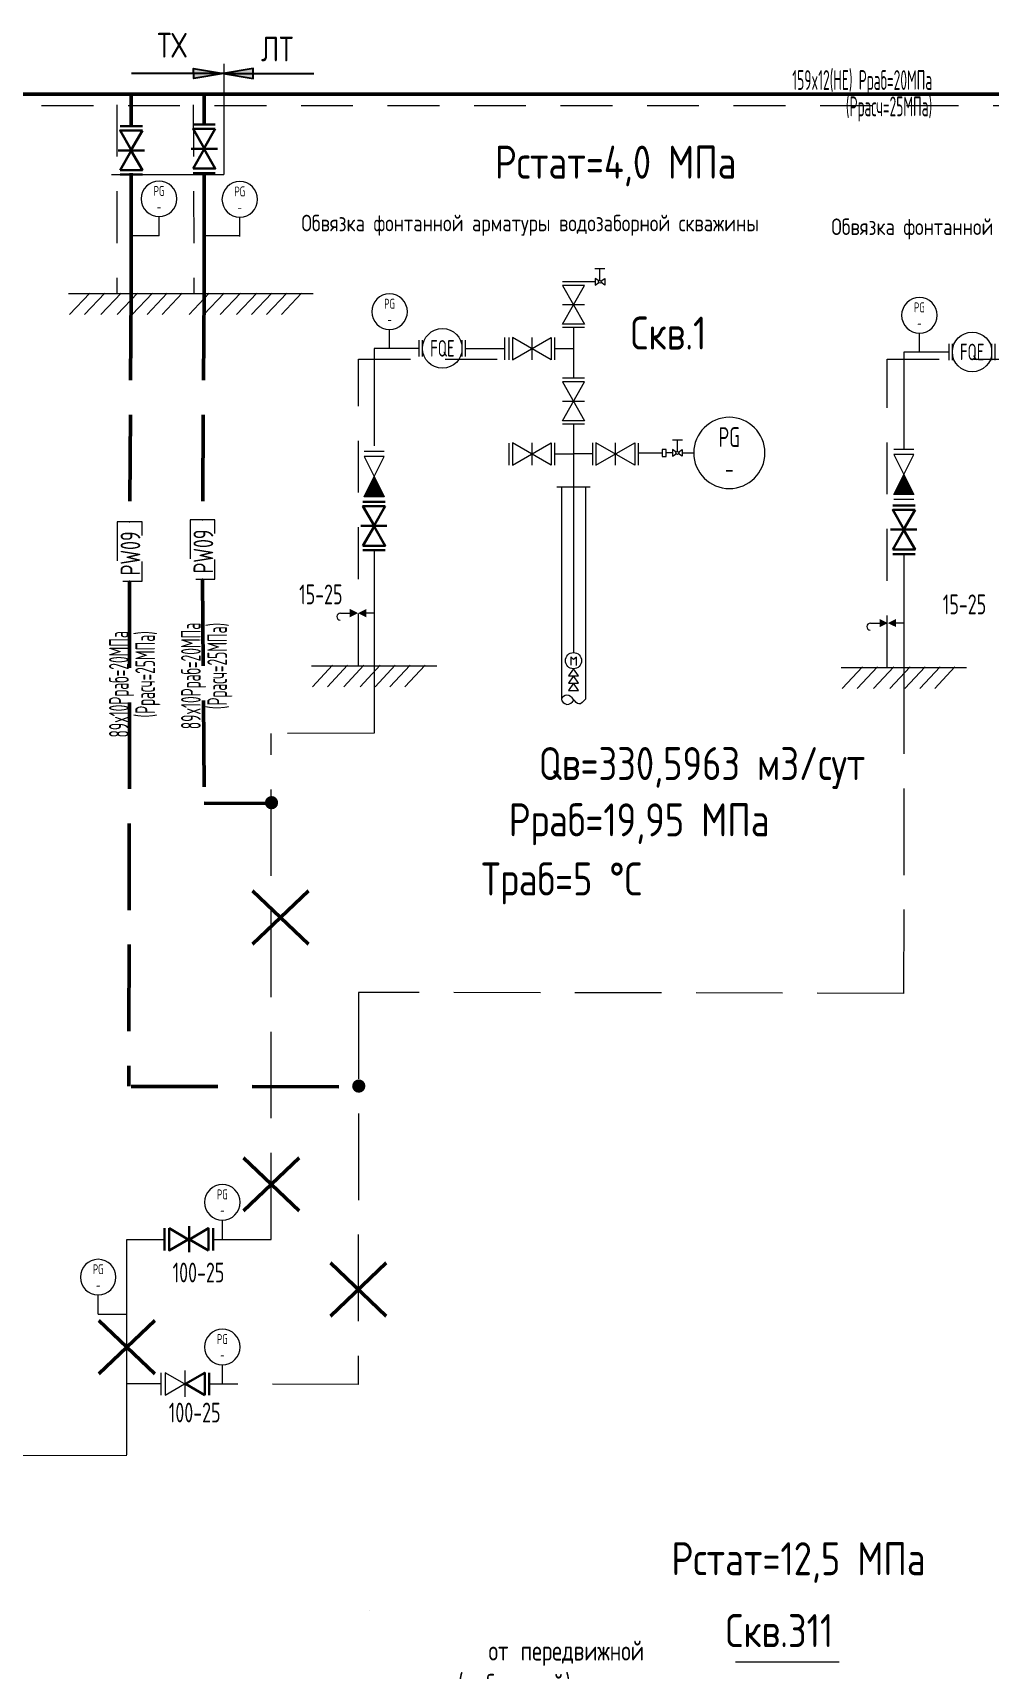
# Model space of a CAD drawing. Header units: millimetres. Extents: x -120 to 14947, y -15715 to 12770.
# Drawn here: x 1453.4 to 1598.4, y -844.9 to -596.9 of the extents above; entities that cross this region are included whole.
import ezdxf
from ezdxf.enums import TextEntityAlignment as Align

# ---------------------------------------------------------------- set-up
doc = ezdxf.new("R2010")
doc.units = ezdxf.units.MM
doc.linetypes.add('DGN Style 2', pattern=[13.114504, 7.868702, -5.245802])
doc.linetypes.add('DGN Style 3', pattern=[18.360306, 13.114504, -5.245802])
for name, color, linetype, lineweight in [('Tehnolog', 7, 'Continuous', 0), ('Text', 7, 'Continuous', 18), ('TO-info', 7, 'Continuous', 13), ('to_equip', 2, 'Continuous', 35), ('TO_water', 92, 'Continuous', 30), ('TO_КИПиА', 1, 'Continuous', 25), ('Слой 1', 1, 'Continuous', 0), ('Слой 10', 7, 'Continuous', 0), ('Слой 30', 7, 'Continuous', 0), ('Существующее', 8, 'Continuous', 30), ('ТХ_С_ДРЕНАЖ_035', 24, 'Continuous', 30)]:
    doc.layers.add(name, color=color, linetype=linetype, lineweight=lineweight)
doc.layers.add('To_dim', color=7, linetype='Continuous')
doc.layers.add('to_text', color=1, linetype='Continuous')
doc.styles.add('GOST 2.304', font='CS_Gost2304.shx')
doc.styles.add('Style-txt', font='txt.shx')
doc.linetypes.add('GOST2.303 8', pattern='A,40,[2,GOST 2.303-68.shx,S=1,R=0,X=0,Y=0],-8', length=48)

# ---------------------------------------------------------------- blocks, each defined once
blk = doc.blocks.new('*U132')
at = {"color": 0, "lineweight": -2}
blk.add_circle((0, 0), 4.5, dxfattribs=at)
at = {"style": 'GOST 2.304', "width": 0.8}
for tag, p in [('ВЕРХНЯЯ_ФУНКЦИЯ', (-5, 8)), ('ВЕРХНИЙ_ИНДЕКС', (5.5, 4.5)), ('СРЕДНЯЯ_ФУНКЦИЯ', (5.5, 0)), ('НИЖНИЙ_ИНДЕКС', (5.5, -4.5))]:
    blk.add_attdef(tag, text='', height=2.5, dxfattribs=at).set_placement(p, align=Align.MIDDLE_LEFT)
for tag, p in [('НАИМЕНОВАНИЕ', (0, 2)), ('ПОЗИЦИЯ', (0, -2))]:
    blk.add_attdef(tag, text='', height=2.5, dxfattribs=at).set_placement(p, align=Align.MIDDLE_CENTER)
blk = doc.blocks.new('*U133')
at = {"color": 0, "linetype": 'ByBlock', "lineweight": -2}
blk.add_wipeout([(3, 3), (-3, 3), (-3, -3), (3, -3)], dxfattribs=at)
blk.add_circle((0, 0), 3, dxfattribs=at)
at = {"color": 0, "linetype": 'ByBlock', "lineweight": -2, "style": 'GOST 2.304', "width": 0.8}
blk.add_text('FQE', height=2.5, dxfattribs=at).set_placement((0, 0), align=Align.MIDDLE_CENTER)
at = {"color": 0, "linetype": 'ByBlock', "lineweight": -2}
for points in [[(-3.5, 1.25), (-3, 1.25), (-3, -1.25), (-3.5, -1.25)], [(3.5, 1.25), (3, 1.25), (3, -1.25), (3.5, -1.25)]]:
    blk.add_wipeout(points, dxfattribs=at)
for points in [[(-3.5, -1.25), (-3.5, 1.25)], [(-3, -1.25), (-3, 1.25)], [(3, -1.25), (3, 1.25)], [(3.5, -1.25), (3.5, 1.25)]]:
    blk.add_lwpolyline(points, dxfattribs=at)
blk = doc.blocks.new('E1_13')
at = {"layer": 'Tehnolog', "linetype": 'Continuous', "lineweight": 30}
blk.add_3dface([(-4.7, -2.5), (-4.7, 2.5), (-0.37, 0)], dxfattribs=at)
blk = doc.blocks.new('E1_14')
at = {"layer": 'Tehnolog', "linetype": 'Continuous', "lineweight": 30}
blk.add_3dface([(-4.7, -2.5), (-4.7, 2.5), (-0.37, 0)], dxfattribs=at)
blk = doc.blocks.new('Z1_4')
at = {"layer": 'Tehnolog', "linetype": 'Continuous', "lineweight": 30}
blk.add_blockref('E1_14', (0.1, 0), dxfattribs=at)
at = {"layer": 'Tehnolog', "linetype": 'Continuous', "lineweight": 30, "rotation": 180}
blk.add_blockref('E1_13', (-0.4, 0), dxfattribs=at)
blk = doc.blocks.new('AT1_2')
at = {"layer": 'Tehnolog', "linetype": 'Continuous', "lineweight": 30, "extrusion": (0, 0, -1), "flags": 128}
blk.add_lwpolyline([(0, 2.9), (0, -3)], dxfattribs=at)
at = {"layer": 'Tehnolog', "linetype": 'Continuous', "lineweight": 30}
blk.add_blockref('Z1_4', (0.1, 0), dxfattribs=at)
blk = doc.blocks.new('Y1_2')
at = {"layer": 'Tehnolog', "linetype": 'Continuous', "lineweight": 30}
blk.add_blockref('AT1_2', (15, 6.5), dxfattribs=at)
blk = doc.blocks.new('*U118')
at = {"layer": 'Tehnolog', "linetype": 'Continuous', "lineweight": 30}
for p, q in [((-2.45, 5.45), (2.55, 5.45)), ((-2.45, -5.45), (2.55, -5.45))]:
    blk.add_line(p, q, dxfattribs=at)
at = {"layer": 'Tehnolog', "linetype": 'Continuous', "lineweight": 30, "rotation": 269.9999999999999}
blk.add_blockref('Y1_2', (-6.45, 14.95), dxfattribs=at)
blk = doc.blocks.new('OBOZN')
at = {"layer": 'Tehnolog', "color": 7, "linetype": 'DGN Style 2', "lineweight": 0}
for p in [(-6, 0), (6, 0)]:
    blk.add_point(p, dxfattribs=at)
blk.add_3dface([(-6, -2.5), (6, -2.5), (6, 2.5), (-6, 2.5)], dxfattribs=at)

msp = doc.modelspace()

# ---------------------------------------------------------------- hatches: boundary and pattern name
at = {"layer": 'Tehnolog', "linetype": 'Continuous', "lineweight": 9}
h = msp.add_hatch(color=7, dxfattribs=at)
edge = h.paths.add_edge_path()
edge.add_arc((1489.6, -713.57), 1.01, 0, 360)
h = msp.add_hatch(color=7, dxfattribs=at)
edge = h.paths.add_edge_path()
edge.add_arc((1502.83, -756.52), 1.01, 0, 360)
at = {"layer": 'TO-info', "lineweight": 25}
for points in [[(1477.79, -602.28), (1477.79, -603.04), (1482.3, -603.04)], [(1486.81, -602.28), (1482.3, -603.04), (1486.81, -603.04)], [(1482.3, -603.04), (1477.79, -603.04), (1477.8, -603.79)], [(1486.81, -603.04), (1482.3, -603.04), (1486.81, -603.79)]]:
    msp.add_hatch(color=256, dxfattribs=at).paths.add_polyline_path(points)

# ---------------------------------------------------------------- linework, layer by layer
at = {"layer": 'Tehnolog', "color": 253, "linetype": 'Continuous', "lineweight": 13, "extrusion": (0, 0, -1)}
for p, q in [((1506.66, -660.36, -4.19), (1503.63, -660.36, -4.19)), ((1587, -660.03, -10.85), (1583.96, -660.03, -10.85)), ((1506.66, -667.95, -4.19), (1503.63, -667.95, -4.19)), ((1587, -667.62, -10.85), (1583.96, -667.62, -10.85))]:
    msp.add_line(p, q, dxfattribs=at)
at = {"layer": 'Tehnolog', "color": 253, "linetype": 'Continuous', "lineweight": 13}
for p, q in [((1506.66, -661.12, -4.19), (1503.63, -661.12, -4.19)), ((1503.63, -661.12, -4.19), (1505.15, -664.15, -4.19)), ((1505.15, -664.15, -4.19), (1506.66, -661.12, -4.19)), ((1506.66, -661.12, -4.19), (1506.66, -661.12, -4.19)), ((1587, -660.79, -10.85), (1583.96, -660.79, -10.85)), ((1583.96, -660.79, -10.85), (1585.48, -663.83, -10.85)), ((1585.48, -663.83, -10.85), (1587, -660.79, -10.85)), ((1587, -660.79, -10.85), (1587, -660.79, -10.85)), ((1503.63, -667.19, -4.19), (1505.15, -664.15, -4.19)), ((1505.15, -664.15, -4.19), (1506.66, -667.19, -4.19)), ((1583.96, -666.86, -10.85), (1585.48, -663.83, -10.85)), ((1585.48, -663.83, -10.85), (1587, -666.86, -10.85)), ((1506.66, -667.19, -4.19), (1503.63, -667.19, -4.19)), ((1587, -666.86, -10.85), (1583.96, -666.86, -10.85))]:
    msp.add_line(p, q, dxfattribs=at)
at = {"layer": 'Tehnolog', "color": 253, "linetype": 'Continuous', "lineweight": 30, "extrusion": (0, 0, -1)}
for p, q in [((1503.46, -667.95, -4.19), (1506.83, -667.95, -4.19)), ((1583.79, -668.52, -9.29), (1587.17, -668.52, -9.29)), ((1503.46, -675.31, -4.19), (1506.83, -675.31, -4.19)), ((1583.79, -675.88, -9.29), (1587.17, -675.88, -9.29)), ((1473.38, -778.07, 1.55), (1473.38, -781.44, 1.55)), ((1480.74, -778.07, 1.55), (1480.74, -781.44, 1.55)), ((1480.15, -799.97, 2.03), (1480.15, -803.35, 2.03))]:
    msp.add_line(p, q, dxfattribs=at)
at = {"layer": 'Tehnolog', "color": 253, "linetype": 'Continuous', "lineweight": 30}
for p, q in [((1507.1, -671.59, -4.19), (1503.12, -671.59, -4.19)), ((1587.44, -672.17, -9.29), (1583.45, -672.17, -9.29)), ((1477.09, -781.71, 1.55), (1477.09, -777.73, 1.55))]:
    msp.add_line(p, q, dxfattribs=at)
at = {"layer": 'Tehnolog', "color": 253, "linetype": 'Continuous', "lineweight": 9}
for p, q in [((1505.15, -684.83, -3.06), (1503.96, -684.83, -3.06)), ((1585.48, -686.34, -7.31), (1584.29, -686.34, -7.31))]:
    msp.add_line(p, q, dxfattribs=at)
at = {"layer": 'Tehnolog', "lineweight": 9}
msp.add_line((1575.64, -843.81, 3.32), (1559.96, -843.81, 3.32), dxfattribs=at)
at = {"layer": 'Tehnolog', "color": 253, "linetype": 'Continuous', "lineweight": 30}
for points in [[(1503.63, -667.19, -4.19), (1506.66, -667.19, -4.19), (1505.15, -664.15, -4.19)], [(1583.96, -666.86, -10.85), (1587, -666.86, -10.85), (1585.48, -663.83, -10.85)]]:
    msp.add_solid(points, dxfattribs=at)
at = {"layer": 'Tehnolog', "color": 253, "linetype": 'Continuous', "lineweight": 0, "extrusion": (0, 0, -1)}
for points in [[(-1503.96, -685.46, 3.06), (-1501.47, -684.21, 3.06), (-1503.96, -684.21, 3.06), (-1501.47, -685.46, 3.06)], [(-1503.96, -685.46, 3.06), (-1501.47, -684.21, 3.06), (-1503.96, -684.21, 3.06), (-1501.47, -685.46, 3.06)], [(-1584.29, -686.96, 7.31), (-1581.8, -685.72, 7.31), (-1584.29, -685.72, 7.31), (-1581.8, -686.96, 7.31)], [(-1584.29, -686.96, 7.31), (-1581.8, -685.72, 7.31), (-1584.29, -685.72, 7.31), (-1581.8, -686.96, 7.31)]]:
    msp.add_solid(points, dxfattribs=at)
at = {"layer": 'Tehnolog', "color": 253, "linetype": 'Continuous', "lineweight": 13}
for points in [[(1506.66, -661.12, -4.19), (1503.63, -661.12, -4.19), (1505.15, -664.15, -4.19)], [(1587, -660.79, -10.85), (1583.96, -660.79, -10.85), (1585.48, -663.83, -10.85)]]:
    msp.add_3dface(points, dxfattribs=at)
at = {"layer": 'Tehnolog', "color": 253, "linetype": 'Continuous', "lineweight": 30}
for points in [[(1506.83, -668.62, -4.19), (1503.46, -668.62, -4.19), (1505.15, -671.55, -4.19)], [(1587.17, -669.2, -9.29), (1583.79, -669.2, -9.29), (1585.48, -672.12, -9.29)], [(1503.46, -674.63, -4.19), (1506.83, -674.63, -4.19), (1505.15, -671.71, -4.19)], [(1583.79, -675.2, -9.29), (1587.17, -675.2, -9.29), (1585.48, -672.28, -9.29)], [(1474.06, -778.07, 1.55), (1474.06, -781.44, 1.55), (1476.98, -779.75, 1.55)], [(1480.06, -781.44, 1.55), (1480.06, -778.07, 1.55), (1477.14, -779.75, 1.55)], [(1479.48, -803.35, 2.03), (1479.48, -799.97, 2.03), (1476.56, -801.66, 2.03)]]:
    msp.add_3dface(points, dxfattribs=at)
at = {"layer": 'TO-info', "lineweight": 25, "elevation": -6.5}
for points in [[(1482.3, -603.04), (1477.8, -603.79), (1477.79, -602.28), (1482.3, -603.04), (1468.36, -603.04)], [(1482.3, -603.04), (1486.81, -603.79), (1486.81, -602.28), (1482.3, -603.04), (1496, -603.04)]]:
    msp.add_lwpolyline(points, dxfattribs=at)
at = {"layer": 'To_dim', "color": 0, "lineweight": 13}
for p, q in [((1458.82, -636.41, -0.91), (1477.83, -636.41, -0.91)), ((1462.05, -636.34, -0.91), (1458.99, -639.59, -2.31)), ((1464.32, -636.34, -0.91), (1461.26, -639.59, -2.31)), ((1466.79, -636.34, -0.91), (1463.73, -639.59, -2.31)), ((1469.26, -636.34, -0.91), (1466.2, -639.59, -2.31)), ((1471.53, -636.34, -0.91), (1468.47, -639.59, -2.31)), ((1473.8, -636.34, -0.91), (1470.74, -639.59, -2.31)), ((1476.07, -636.34, -0.91), (1473.01, -639.59, -2.31)), ((1476.92, -636.41, 1.52), (1495.93, -636.41, 1.52)), ((1480.15, -636.34, 1.52), (1477.09, -639.59, 0.12)), ((1482.42, -636.34, 1.52), (1479.36, -639.59, 0.12)), ((1484.89, -636.34, 1.52), (1481.83, -639.59, 0.12)), ((1487.36, -636.34, 1.52), (1484.3, -639.59, 0.12)), ((1489.63, -636.34, 1.52), (1486.57, -639.59, 0.12)), ((1491.9, -636.34, 1.52), (1488.84, -639.59, 0.12)), ((1494.17, -636.34, 1.52), (1491.11, -639.59, 0.12)), ((1495.64, -692.81, -2.11), (1514.65, -692.81, -2.11)), ((1498.87, -692.75, -2.11), (1495.81, -695.99, -3.51)), ((1501.14, -692.75, -2.11), (1498.08, -695.99, -3.51)), ((1503.61, -692.75, -2.11), (1500.55, -695.99, -3.51)), ((1506.08, -692.75, -2.11), (1503.02, -695.99, -3.51)), ((1508.35, -692.75, -2.11), (1505.29, -695.99, -3.51)), ((1510.62, -692.75, -2.11), (1507.56, -695.99, -3.51)), ((1512.89, -692.75, -2.11), (1509.83, -695.99, -3.51)), ((1575.97, -693.06, -6.04), (1594.99, -693.06, -6.04)), ((1579.2, -693, -6.04), (1576.14, -696.24, -7.44)), ((1581.47, -693, -6.04), (1578.41, -696.24, -7.44)), ((1583.94, -693, -6.04), (1580.88, -696.24, -7.44)), ((1586.41, -693, -6.04), (1583.35, -696.24, -7.44)), ((1588.68, -693, -6.04), (1585.62, -696.24, -7.44)), ((1590.95, -693, -6.04), (1587.89, -696.24, -7.44)), ((1593.22, -693, -6.04), (1590.16, -696.24, -7.44)), ((1504.39, -835.99, -5.18), (1504.39, -835.99, -5.18))]:
    msp.add_line(p, q, dxfattribs=at)
at = {"layer": 'To_dim', "color": 30, "lineweight": 50}
for p, q in [((1486.72, -726.93, 0.03), (1495.2, -734.99, 0.03)), ((1495.2, -726.93, 0.03), (1486.72, -734.99, 0.03)), ((1485.33, -767.38, 1.24), (1493.8, -775.44, 1.24)), ((1493.8, -767.38, 1.24), (1485.33, -775.44, 1.24)), ((1498.52, -783.31, -0.1), (1506.99, -791.37, -0.1)), ((1506.99, -783.31, -0.1), (1498.52, -791.37, -0.1)), ((1463.41, -792.06, 2.15), (1471.89, -800.13, 2.15)), ((1471.89, -792.06, 2.15), (1463.41, -800.13, 2.15))]:
    msp.add_line(p, q, dxfattribs=at)
at = {"layer": 'to_equip', "color": 253, "lineweight": 9}
for p, q in [((1538.66, -634.61, -4.27), (1533.7, -634.61, -4.27)), ((1533.7, -641.06, -4.27), (1537.07, -635.16, -4.27)), ((1537.07, -635.16, -4.27), (1533.7, -635.16, -4.27)), ((1533.7, -635.16, -4.27), (1537.07, -641.06, -4.27)), ((1537.07, -638.11, -4.27), (1533.7, -638.11, -4.27)), ((1537.07, -641.06, -4.27), (1533.7, -641.06, -4.27)), ((1537.07, -641.56, -4.27), (1533.7, -641.56, -4.27)), ((1524.94, -643.07, -4.27), (1524.94, -646.44, -4.27)), ((1525.56, -643.07, -4.27), (1525.56, -646.44, -4.27)), ((1532, -646.44, -4.27), (1526.11, -643.07, -4.27)), ((1526.11, -643.07, -4.27), (1526.11, -646.44, -4.27)), ((1526.11, -646.44, -4.27), (1532, -643.07, -4.27)), ((1529.06, -643.07, -4.27), (1529.06, -646.44, -4.27)), ((1532, -643.07, -4.27), (1532, -646.44, -4.27)), ((1532.51, -643.07, -4.27), (1532.51, -646.44, -4.27)), ((1537.07, -649.25, -4.27), (1533.7, -649.25, -4.27)), ((1533.7, -655.69, -4.27), (1537.07, -649.8, -4.27)), ((1537.07, -649.8, -4.27), (1533.7, -649.8, -4.27)), ((1533.7, -649.8, -4.27), (1537.07, -655.69, -4.27)), ((1537.07, -652.75, -4.27), (1533.7, -652.75, -4.27)), ((1537.07, -655.69, -4.27), (1533.7, -655.69, -4.27)), ((1537.07, -656.19, -4.27), (1533.7, -656.19, -4.27)), ((1525.56, -659.07, -4.27), (1525.56, -662.39, -4.27)), ((1532, -662.39, -4.27), (1526.11, -659.03, -4.27)), ((1526.11, -659.03, -4.27), (1526.11, -662.39, -4.27)), ((1526.11, -662.39, -4.27), (1532, -659.03, -4.27)), ((1529.06, -659.03, -4.27), (1529.06, -662.39, -4.27)), ((1532, -659.03, -4.27), (1532, -662.39, -4.27)), ((1532.51, -659.03, -4.27), (1532.51, -662.39, -4.27)), ((1538.26, -659.03, -4.27), (1538.26, -662.39, -4.27)), ((1538.76, -659.03, -4.27), (1538.76, -662.39, -4.27)), ((1538.76, -662.39, -4.27), (1544.66, -659.03, -4.27)), ((1544.66, -662.39, -4.27), (1538.76, -659.03, -4.27)), ((1541.71, -659.03, -4.27), (1541.71, -662.39, -4.27)), ((1544.66, -659.03, -4.27), (1544.66, -662.39, -4.27)), ((1545.21, -659.07, -4.27), (1545.21, -662.39, -4.27)), ((1545.21, -660.56, -4.27), (1548.85, -660.56, -4.27)), ((1550.41, -660.56, -4.27), (1549.41, -660.56, -4.27)), ((1535.39, -691.88, -4.27), (1534.99, -691.48, -4.27)), ((1534.99, -691.48, -4.27), (1534.99, -692.75, -4.27)), ((1535.85, -691.5, -4.27), (1535.39, -691.88, -4.27)), ((1535.85, -692.77, -4.27), (1535.85, -691.5, -4.27)), ((1535.38, -693.27, -4.27), (1534.63, -694.36, -4.27)), ((1534.63, -694.36, -4.27), (1536.13, -694.36, -4.27)), ((1535.38, -694.36, -4.27), (1534.63, -695.45, -4.27)), ((1536.13, -694.36, -4.27), (1535.38, -693.27, -4.27)), ((1536.13, -695.45, -4.27), (1535.38, -694.36, -4.27)), ((1534.63, -695.45, -4.27), (1536.13, -695.45, -4.27)), ((1535.38, -695.45, -4.27), (1534.63, -696.55, -4.27)), ((1534.63, -696.55, -4.27), (1536.13, -696.55, -4.27)), ((1536.13, -696.55, -4.27), (1535.38, -695.45, -4.27))]:
    msp.add_line(p, q, dxfattribs=at)
at = {"layer": 'to_equip', "color": 253, "lineweight": 9, "ltscale": 100}
for p, q in [((1535.38, -641.56, -4.27), (1535.38, -649.25, -4.27)), ((1532.51, -644.75, -4.27), (1535.38, -644.75, -4.27)), ((1535.38, -656.19, -4.27), (1535.38, -690.82, -4.27)), ((1532.51, -660.71, -4.27), (1535.38, -660.71, -4.27)), ((1538.26, -660.71, -4.27), (1535.38, -660.71, -4.27)), ((1537.92, -665.73, -4.27), (1532.85, -665.73, -4.27)), ((1533.58, -665.73, -4.27), (1533.57, -697.87, -4.27)), ((1537.19, -665.73, -4.27), (1537.19, -697.87, -4.27))]:
    msp.add_line(p, q, dxfattribs=at)
at = {"layer": 'to_equip', "color": 253, "lineweight": 9, "elevation": -4.27}
for points in [[(1538.62, -632.6), (1540.14, -632.6)], [(1539.2, -634.48), (1538.66, -634.1), (1538.66, -635.12), (1539.2, -634.74)], [(1539.38, -634.38), (1539.38, -632.6)], [(1540.11, -634.1), (1540.11, -635.12), (1539.57, -634.74)], [(1539.57, -634.48), (1540.11, -634.1)], [(1550.37, -658.55), (1551.89, -658.55)], [(1551.13, -660.34), (1551.13, -658.55)], [(1550.94, -660.44), (1550.41, -660.06), (1550.41, -661.07), (1550.94, -660.69)], [(1551.85, -660.06), (1551.85, -661.07), (1551.31, -660.69)], [(1551.31, -660.44), (1551.85, -660.06)]]:
    msp.add_lwpolyline(points, dxfattribs=at)
msp.add_lwpolyline([(1549.41, -660.02), (1548.85, -660.02), (1548.85, -661.11), (1549.41, -661.11)], close=True, dxfattribs=at)
at = {"layer": 'to_equip', "color": 253, "lineweight": 9}
for centre, radius in [((1539.38, -634.61, -4.27), 0.225), ((1551.13, -660.56, -4.27), 0.225), ((1535.38, -692.04, -4.27), 1.23)]:
    msp.add_circle(centre, radius, dxfattribs=at)
at = {"layer": 'to_equip', "color": 253, "lineweight": 9, "ltscale": 100}
msp.add_open_spline([(1537.19, -697.87, -4.27), (1536.85, -698.26, -4.27), (1536.22, -698.98, -4.27), (1535.37, -697.83, -4.27), (1534.55, -696.99, -4.27), (1533.14, -697.85, -4.27), (1534.5, -699.06, -4.27), (1535.14, -698.37, -4.27), (1535.48, -698, -4.27)], degree=3, knots=[0, 0, 0, 0, 1.244638, 2.295827, 3.490839, 4.493362, 5.607352, 6.922021, 6.922021, 6.922021, 6.922021], dxfattribs=at)
at = {"layer": 'TO_water', "lineweight": 50, "ltscale": 100}
for p, q in [((1415.39, -606.19, 1.52), (1662.85, -606.19, -1.17)), ((1468.33, -611.01, -1.09), (1468.33, -606.19, -1.17)), ((1479.39, -610.78, -0.98), (1479.39, -606.19, -1.17)), ((1468.33, -636.43, -0.91), (1468.33, -618.16, -3.41)), ((1479.39, -636.41, 1.52), (1479.39, -618.14, -0.98))]:
    msp.add_line(p, q, dxfattribs=at)
at = {"layer": 'TO_water', "color": 253, "lineweight": 9, "ltscale": 100}
for p, q in [((1512, -644.75, -4.27), (1505.15, -644.75, -4.27)), ((1505.15, -644.75, -4.27), (1505.15, -659.48, -4.27)), ((1592.33, -645.31, -10.85), (1585.48, -645.31, -10.85)), ((1585.48, -645.31, -10.85), (1585.48, -660.03, -10.85)), ((1505.15, -675.31, -4.19), (1505.15, -692.81, -2.11)), ((1585.48, -675.88, -9.29), (1585.48, -693.06, -6.04)), ((1467.65, -812.43, 2.76), (1467.65, -779.75, 1.55)), ((1467.65, -779.75, 1.55), (1473.38, -779.75, 1.55)), ((1463.33, -791.09, 1.89), (1467.65, -791.09, 1.89)), ((1476.51, -803.62, 2.03), (1476.51, -799.63, 2.03)), ((1472.8, -801.66, 2.03), (1467.65, -801.65, 2.36)), ((1413.68, -812.56, 2.13), (1467.65, -812.45, 2.76))]:
    msp.add_line(p, q, dxfattribs=at)
at = {"layer": 'TO_water', "color": 253, "lineweight": 9, "ltscale": 100, "extrusion": (0, 0, -1)}
msp.add_line((1472.8, -799.97, 2.03), (1472.8, -803.35, 2.03), dxfattribs=at)
at = {"layer": 'TO_water', "color": 253, "lineweight": 9, "ltscale": 100}
for points, elevation in [([(1482.16, -779.74), (1482.16, -776.84)], 2.92), ([(1463.33, -791.09), (1463.33, -788.18)], 1.89), ([(1482.16, -801.67), (1482.16, -798.77)], 1.6)]:
    msp.add_lwpolyline(points, dxfattribs=dict(at, elevation=elevation))
msp.add_3dface([(1473.47, -799.97, 2.03), (1473.47, -803.35, 2.03), (1476.39, -801.66, 2.03)], dxfattribs=at)
at = {"layer": 'TO_КИПиА', "lineweight": 9}
for p, q in [((1472.56, -627.66, 1.52), (1468.33, -627.68, -0.99)), ((1484.8, -627.68, 1.52), (1479.39, -627.68, -0.83))]:
    msp.add_line(p, q, dxfattribs=at)
at = {"layer": 'TO_КИПиА', "lineweight": 9, "elevation": 1.52}
for points in [[(1472.56, -627.66), (1472.56, -624.75)], [(1484.8, -627.74), (1484.8, -624.83)]]:
    msp.add_lwpolyline(points, dxfattribs=at)
at = {"layer": 'TO_КИПиА', "color": 253, "lineweight": 9}
for points, elevation in [([(1507.51, -644.75), (1507.51, -641.85)], -4.27), ([(1587.84, -645.31), (1587.84, -642.4)], -10.85), ([(1551.85, -660.56), (1553.61, -660.56)], -4.27)]:
    msp.add_lwpolyline(points, dxfattribs=dict(at, elevation=elevation))
at = {"layer": 'Слой 1', "color": 7, "linetype": 'DGN Style 2', "lineweight": 9}
for p, q in [((1415.39, -607.88, 1.52), (1661.68, -607.88, -1.11)), ((1466.13, -607.78, 1.52), (1466.13, -636.41, -0.91)), ((1477.72, -607.78, 1.52), (1477.83, -636.41, -0.91))]:
    msp.add_line(p, q, dxfattribs=at)
at = {"layer": 'Слой 1', "color": 253, "linetype": 'DGN Style 2', "lineweight": 9}
for p, q in [((1502.81, -692.81, -2.11), (1502.81, -646.36, 2.48)), ((1582.95, -693.06, -6.04), (1582.95, -646.36, 2.66))]:
    msp.add_line(p, q, dxfattribs=at)
at = {"layer": 'Слой 10', "color": 253, "linetype": 'Continuous', "lineweight": 9}
for centre in [(1500.07, -685.38, -3.06), (1580.41, -686.89, -7.31)]:
    msp.add_arc(centre, 0.545, 91.2847, 264.5747, dxfattribs=at)
at = {"layer": 'Слой 30', "color": 253, "linetype": 'Continuous', "lineweight": 9}
for p, q in [((1500.06, -684.83, -3.06), (1501.47, -684.83, -3.06)), ((1580.4, -686.34, -7.31), (1581.8, -686.34, -7.31))]:
    msp.add_line(p, q, dxfattribs=at)
at = {"layer": 'Существующее', "color": 1, "linetype": 'GOST2.303 8', "lineweight": 0, "ltscale": 0.1}
for p in [(1482.35, -601.59, -1.08), (1465.35, -618.38, -1.08)]:
    msp.add_line(p, (1482.35, -618.38, -1.08), dxfattribs=at)
at = {"layer": 'ТХ_С_ДРЕНАЖ_035', "color": 92, "linetype": 'DGN Style 3', "lineweight": 50}
for p, q in [((1468.33, -636.41, -0.91), (1468.09, -671, -0.57)), ((1479.39, -636.41, 1.52), (1479.15, -670.7, 1.08)), ((1468.09, -680, -0.57), (1467.98, -756.55, 0.29)), ((1479.15, -679.7, 1.08), (1479.39, -713.62, 0.53)), ((1479.39, -713.62, 0.53), (1489.57, -713.67, -0.89)), ((1468.33, -756.56, 0.28), (1502.79, -756.62, -0.58))]:
    msp.add_line(p, q, dxfattribs=at)
at = {"layer": 'ТХ_С_ДРЕНАЖ_035', "color": 253, "linetype": 'DGN Style 3', "lineweight": 9}
for p, q in [((1505.15, -692.81, -2.11), (1505.15, -703.05, -0.89)), ((1585.48, -693.06, -6.04), (1585.44, -742.47, -1.62)), ((1505.15, -703.05, -0.89), (1489.57, -703.06, -1.28)), ((1489.57, -779.75, 1.55), (1489.57, -703.06, -1.28)), ((1502.81, -742.32, -0.8), (1502.73, -801.73, 0.12)), ((1585.44, -742.47, -1.62), (1502.81, -742.32, -0.8)), ((1480.74, -779.75, 1.55), (1489.57, -779.75, 1.55)), ((1502.85, -801.73, 0.11), (1480.15, -801.68, 1.56))]:
    msp.add_line(p, q, dxfattribs=at)

# ---------------------------------------------------------------- block references
at = {"layer": 'Tehnolog', "color": 7, "linetype": 'Continuous', "lineweight": 9, "extrusion": (0, 0, -1), "xscale": 0.675, "yscale": 0.675, "zscale": 0.675}
for p in [(-1468.36, -614.69, 1.09), (-1479.42, -614.46, 0.98)]:
    msp.add_blockref('*U118', p, dxfattribs=at)
at = {"layer": 'Tehnolog', "color": 7, "linetype": 'DGN Style 2', "lineweight": 9, "xscale": 0.75, "yscale": 0.75, "zscale": 0.75, "rotation": 270}
for p in [(1468.09, -675.5, -0.57), (1479.15, -675.21, 1.08)]:
    msp.add_blockref('OBOZN', p, dxfattribs=at)
at = {"layer": 'TO_water', "color": 253, "lineweight": 9, "ltscale": 100}
ref = msp.add_blockref('*U132', (1482.15, -774.14, 2.92), dxfattribs=dict(at, xscale=-0.6, yscale=0.6, zscale=0.6))
ref.add_attrib('НАИМЕНОВАНИЕ', 'PG', dxfattribs={"layer": '0', "height": 1.5, "style": 'GOST 2.304', "width": 0.8}).set_placement((1482.15, -772.94, 2.92), align=Align.MIDDLE_CENTER)
ref.add_attrib('ПОЗИЦИЯ', '-', dxfattribs={"layer": '0', "height": 1.5, "style": 'GOST 2.304', "width": 0.8}).set_placement((1482.15, -775.34, 2.92), align=Align.MIDDLE_CENTER)
ref = msp.add_blockref('*U132', (1463.32, -785.48, 1.89), dxfattribs=dict(at, xscale=-0.6, yscale=0.6, zscale=0.6))
ref.add_attrib('НАИМЕНОВАНИЕ', 'PG', dxfattribs={"layer": '0', "height": 1.5, "style": 'GOST 2.304', "width": 0.8}).set_placement((1463.32, -784.28, 1.89), align=Align.MIDDLE_CENTER)
ref.add_attrib('ПОЗИЦИЯ', '-', dxfattribs={"layer": '0', "height": 1.5, "style": 'GOST 2.304', "width": 0.8}).set_placement((1463.32, -786.68, 1.89), align=Align.MIDDLE_CENTER)
ref = msp.add_blockref('*U132', (1482.15, -796.07, 1.6), dxfattribs=dict(at, xscale=-0.6, yscale=0.6, zscale=0.6))
ref.add_attrib('НАИМЕНОВАНИЕ', 'PG', dxfattribs={"layer": '0', "height": 1.5, "style": 'GOST 2.304', "width": 0.8}).set_placement((1482.15, -794.87, 1.6), align=Align.MIDDLE_CENTER)
ref.add_attrib('ПОЗИЦИЯ', '-', dxfattribs={"layer": '0', "height": 1.5, "style": 'GOST 2.304', "width": 0.8}).set_placement((1482.15, -797.27, 1.6), align=Align.MIDDLE_CENTER)
at = {"layer": 'TO_КИПиА', "lineweight": 9}
ref = msp.add_blockref('*U132', (1472.55, -622.05, 1.52), dxfattribs=dict(at, xscale=-0.6, yscale=0.6, zscale=0.6))
ref.add_attrib('НАИМЕНОВАНИЕ', 'PG', dxfattribs={"layer": '0', "height": 1.5, "style": 'GOST 2.304', "width": 0.8}).set_placement((1472.55, -620.85, 1.52), align=Align.MIDDLE_CENTER)
ref.add_attrib('ПОЗИЦИЯ', '-', dxfattribs={"layer": '0', "height": 1.5, "style": 'GOST 2.304', "width": 0.8}).set_placement((1472.55, -623.25, 1.52), align=Align.MIDDLE_CENTER)
ref = msp.add_blockref('*U132', (1484.79, -622.13, 1.52), dxfattribs=dict(at, xscale=-0.6, yscale=0.6, zscale=0.6))
ref.add_attrib('НАИМЕНОВАНИЕ', 'PG', dxfattribs={"layer": '0', "height": 1.5, "style": 'GOST 2.304', "width": 0.8}).set_placement((1484.79, -620.93, 1.52), align=Align.MIDDLE_CENTER)
ref.add_attrib('ПОЗИЦИЯ', '-', dxfattribs={"layer": '0', "height": 1.5, "style": 'GOST 2.304', "width": 0.8}).set_placement((1484.79, -623.33, 1.52), align=Align.MIDDLE_CENTER)
at = {"layer": 'TO_КИПиА', "color": 253, "lineweight": 9}
ref = msp.add_blockref('*U132', (1507.5, -639.15, -4.27), dxfattribs=dict(at, xscale=-0.6, yscale=0.6, zscale=0.6))
ref.add_attrib('НАИМЕНОВАНИЕ', 'PG', dxfattribs={"layer": '0', "height": 1.5, "style": 'GOST 2.304', "width": 0.8}).set_placement((1507.5, -637.95, -4.27), align=Align.MIDDLE_CENTER)
ref.add_attrib('ПОЗИЦИЯ', '-', dxfattribs={"layer": '0', "height": 1.5, "style": 'GOST 2.304', "width": 0.8}).set_placement((1507.5, -640.35, -4.27), align=Align.MIDDLE_CENTER)
ref = msp.add_blockref('*U132', (1587.83, -639.7, -10.85), dxfattribs=dict(at, xscale=-0.6, yscale=0.6, zscale=0.6))
ref.add_attrib('НАИМЕНОВАНИЕ', 'PG', dxfattribs={"layer": '0', "height": 1.5, "style": 'GOST 2.304', "width": 0.8}).set_placement((1587.83, -638.5, -10.85), align=Align.MIDDLE_CENTER)
ref.add_attrib('ПОЗИЦИЯ', '-', dxfattribs={"layer": '0', "height": 1.5, "style": 'GOST 2.304', "width": 0.8}).set_placement((1587.83, -640.9, -10.85), align=Align.MIDDLE_CENTER)
ref = msp.add_blockref('*U132', (1559.01, -660.56, -4.27), dxfattribs=dict(at, xscale=-1.2, yscale=1.2, zscale=1.2))
ref.add_attrib('НАИМЕНОВАНИЕ', 'PG', dxfattribs={"layer": '0', "height": 3, "style": 'GOST 2.304', "width": 0.8}).set_placement((1559.01, -658.16, -4.27), align=Align.MIDDLE_CENTER)
ref.add_attrib('ПОЗИЦИЯ', '-', dxfattribs={"layer": '0', "height": 3, "style": 'GOST 2.304', "width": 0.8}).set_placement((1559.01, -662.96, -4.27), align=Align.MIDDLE_CENTER)

# ---------------------------------------------------------------- texts
at = {"layer": 'Tehnolog', "color": 7, "linetype": 'Continuous', "lineweight": 9, "style": 'Style-txt', "width": 0.633333}
for p in [(1468.21, -675.78, -0.57), (1479.27, -675.49, 1.08)]:
    msp.add_text('PW09', height=3, rotation=90, dxfattribs=at).set_placement(p, align=Align.MIDDLE_CENTER)
at = {"layer": 'Tehnolog', "color": 7, "linetype": 'Continuous', "lineweight": 9, "insert": (1589.77, -610.35, 1.52), "char_height": 3, "width": 70.5885, "attachment_point": 9, "line_spacing_factor": 0.798633, "style": 'GOST 2.304'}
msp.add_mtext('{\\W0.61401;159x12(HE) Pраб=20МПа \\P(Ррасч=25МПа)}', dxfattribs=at)
at = {"layer": 'Tehnolog', "color": 7, "linetype": 'Continuous', "lineweight": 9, "char_height": 5, "attachment_point": 9, "line_spacing_factor": 0.72, "style": 'GOST 2.304'}
for s, insert in [('Рстат=4,0 МПа', (1560.08, -620.16, 1.52)), ('Qв=330,5963 м3/сут', (1579.61, -711.5, 1.52)), ('Рраб=19,95 МПа', (1565.1, -720.03, 1.52)), ('Траб=5 %%DС', (1545.82, -728.99, 1.52)), ('Рстат=12,5 МПа', (1588.77, -831.82)), ('Скв.311', (1574.77, -841.55, 0.52))]:
    msp.add_mtext(s, dxfattribs=dict(at, insert=insert))
at = {"layer": 'Tehnolog', "color": 253, "linetype": 'Continuous', "lineweight": 9, "insert": (1555.53, -644.89, -0.2), "char_height": 5, "attachment_point": 9, "line_spacing_factor": 0.72, "style": 'GOST 2.304'}
msp.add_mtext('Скв.1', dxfattribs=at)
at = {"layer": 'Tehnolog', "color": 7, "linetype": 'Continuous', "lineweight": 9, "char_height": 3, "width": 70.5885, "attachment_point": 9, "rotation": 90, "line_spacing_factor": 0.798633, "style": 'GOST 2.304'}
for insert in [(1483.68, -686.31, 1.52), (1472.77, -687.57, 1.52)]:
    msp.add_mtext('{\\W0.61401;89x10Pраб=20МПа \\P(Ррасч=25МПа)}', dxfattribs=dict(at, insert=insert))
at = {"layer": 'Text', "lineweight": 25, "char_height": 3.75, "attachment_point": 1, "style": 'GOST 2.304'}
for s, insert, width in [('ТХ', (1472.27, -596.89, -6.5), 7.359), ('ЛТ', (1488.01, -597.46, -6.5), 7.734)]:
    msp.add_mtext(s, dxfattribs=dict(at, insert=insert, width=width))
at = {"layer": 'to_text', "color": 253, "lineweight": 9, "char_height": 2.5, "width": 67.2565, "attachment_point": 5, "style": 'GOST 2.304', "bg_fill": 2}
for insert in [(1528.82, -626.06, -4.27), (1609.16, -626.62, -10.85)]:
    msp.add_mtext('Обвязка фонтанной арматуры водозаборной скважины ', dxfattribs=dict(at, insert=insert))
at = {"layer": 'Слой 10', "color": 253, "linetype": 'Continuous', "lineweight": 9, "style": 'Style-txt', "width": 0.633333}
for p in [(1500.36, -680.5, -9.86), (1597.95, -682.01, -14.29)]:
    msp.add_text('15-25', height=3, dxfattribs=at).set_placement(p, align=Align.TOP_RIGHT)
at = {"layer": 'Слой 10', "color": 7, "linetype": 'Continuous', "lineweight": 9, "style": 'Style-txt', "width": 0.633333}
for p in [(1482.45, -783.28, 1.13), (1481.87, -804.5, 1.13)]:
    msp.add_text('100-25', height=3, dxfattribs=at).set_placement(p, align=Align.TOP_RIGHT)
at = {"layer": 'Слой 10', "color": 7, "linetype": 'Continuous', "lineweight": 9, "insert": (1534.29, -849.94, 3.32), "char_height": 3, "attachment_point": 5, "line_spacing_factor": 1.005, "style": 'Style-txt'}
msp.add_mtext('\\H1x;\\W0.72;от передвижной\\P(мобильной) установки\\Pдозирования ингибитора\\P(УДЭ)', dxfattribs=at)

# ---------------------------------------------------------------- next in the draw order: block references
at = {"layer": 'TO_КИПиА', "color": 253, "lineweight": 9, "ltscale": 10}
for p in [(1515.5, -644.71, -4.27), (1595.83, -645.26, -10.85)]:
    msp.add_blockref('*U133', p, dxfattribs=at)

# ---------------------------------------------------------------- next in the draw order: linework, layer by layer
at = {"layer": 'TO_water', "color": 253, "lineweight": 9, "ltscale": 100}
msp.add_line((1519, -644.71, -4.27), (1524.94, -644.71, -4.27), dxfattribs=at)
at = {"layer": 'Слой 1', "color": 253, "linetype": 'DGN Style 2', "lineweight": 9}
for p, q in [((1502.81, -646.36, 2.48), (1524.77, -646.36, -11.03)), ((1582.95, -646.36, 2.66), (1604.91, -646.36, -10.85))]:
    msp.add_line(p, q, dxfattribs=at)

doc.saveas('drawing.dxf')
